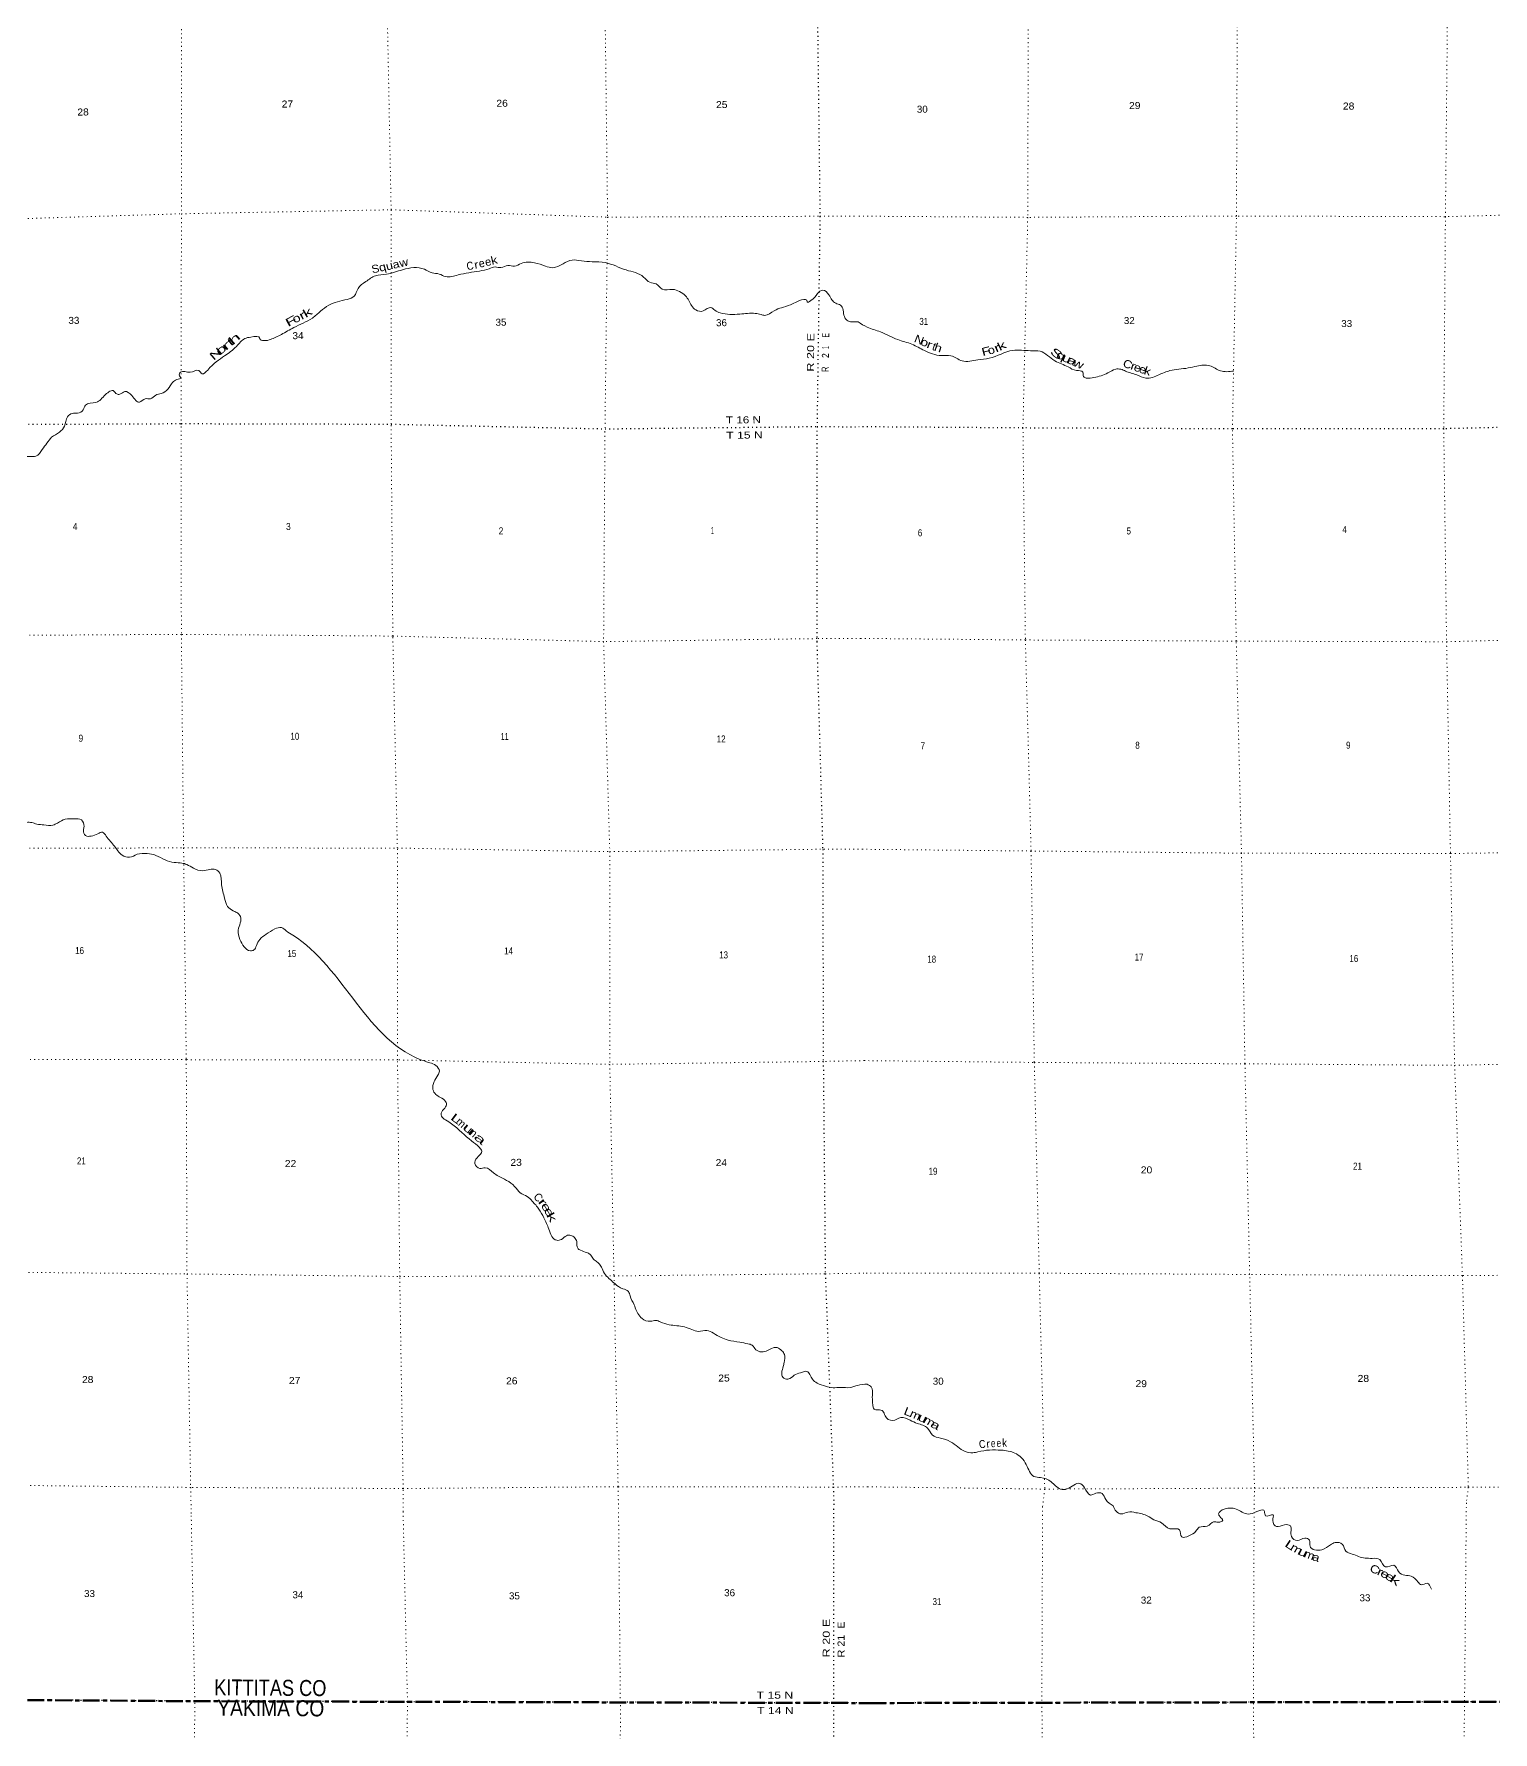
# Model space of a CAD drawing. Header units: feet. Extents: x -6 to 252658, y -374658 to -170635.
# Drawn here: x 167890 to 204369, y -279689 to -237238 of the extents above; entities that cross this region are included whole.
import ezdxf
from ezdxf.enums import TextEntityAlignment as Align

# ---------------------------------------------------------------- set-up
doc = ezdxf.new("R2010")
doc.units = ezdxf.units.FT
doc.header["$LTSCALE"] = 70
doc.linetypes.add('DOTTED', pattern=[1.5, 0.3, -1.2])
doc.linetypes.add('LONG_DASH_SHORT_DASH', pattern=[9.9, 6, -1.2, 1.5, -1.2])
for name, color, linetype, lineweight in [('11', 7, 'LONG_DASH_SHORT_DASH', 60), ('39', 7, 'Continuous', 13), ('6', 7, 'DOTTED', 25), ('7', 7, 'DOTTED', 13)]:
    doc.layers.add(name, color=color, linetype=linetype, lineweight=lineweight)
doc.layers.add('12', color=7, linetype='Continuous')
doc.layers.add('41', color=7, linetype='Continuous')

msp = doc.modelspace()

# ---------------------------------------------------------------- linework, layer by layer
at = {"layer": '11'}
for points in [[(157314.66, -278795.95), (166340.44, -278878.47), (171882.51, -278919.52), (188780.3, -278964.83)], [(188780.3, -278964.83), (215945.36, -278911.54), (220243.74, -278782.35)]]:
    msp.add_lwpolyline(points, dxfattribs=at)
at = {"layer": '39'}
for points in [[(175718.11, -243874.68), (175897.28, -243790.31), (175992.14, -243601.22), (176187.55, -243426.31), (176429.18, -243281.63), (176702.82, -243243.63), (177107.34, -243131.29), (177652.5, -243119.7), (177841.45, -243206.4), (178020.43, -243238.76), (178181.25, -243303.3), (178495.13, -243263.33), (179030.37, -243165.2), (179269.85, -243107.05), (179420.79, -243062.91), (179565.6, -243079.13), (179738.68, -243026.96), (179903.61, -243043.21), (180074.71, -242972.92), (180402.63, -242957.11), (180680.09, -243041.89), (180859.06, -243080.28), (181118.72, -242981.9), (181342.16, -242889.52), (181575.47, -242909.86), (181849.01, -242930.22), (182172.84, -242954.66), (182697.57, -243138.26), (183131.79, -243313.73), (183290.49, -243446.7), (183447.32, -243487.09), (183591.95, -243616.02), (183861.49, -243622.29), (184030.37, -243678.79), (184183.08, -243785.59), (184329.53, -244029.23), (184437.98, -244138), (184623, -244162.31), (184814.25, -244075.95), (184908.68, -244142.44), (185049.38, -244210.99), (185536.14, -244239.6), (185924.41, -244223.84), (186069.2, -244250.13), (186157.67, -244272.35), (186399.26, -244155.84), (186805.85, -244005.26), (187222.37, -243931.17), (187222.37, -243933.18), (187312.94, -243905.09), (187476.16, -243730.15), (187613.1, -243641.72), (187765.79, -243760.59), (187934.42, -243970.04), (188055.04, -244014.42), (188119.2, -244141.27), (188151.12, -244304.31), (188239.46, -244411.05), (188380.22, -244437.33), (188493.44, -244436)], [(163500.79, -251797.39), (163545.02, -251760.88), (163764.6, -251569.89), (163905.68, -251411.03), (164078.94, -251248.17), (164214.07, -251030.94), (164413.53, -250845.97), (164602.92, -250663), (164838.39, -250590.76), (165112.41, -250321.33), (165535.71, -249800.47), (165689.08, -249502.76), (165924.65, -249372.16), (166150.3, -249157.02), (166152.31, -249157.02), (166416.2, -248931.86), (166603.73, -248658.33), (166859.66, -248380.83), (167037.14, -248103.26), (167218.17, -248107.45), (167403.37, -248027.11), (167532.11, -248031.25), (167598.78, -247858.24), (167802.04, -247800.06), (167936.83, -247794.14), (168096.02, -247629.26), (168214.97, -247466.35), (168331.88, -247321.55), (168525.2, -247194.94), (168654.19, -247044.12), (168729.01, -246806.71), (168843.81, -246726.31), (168980.61, -246718.38), (169121.56, -246631.97), (169176.06, -246519.32), (169439.69, -246449.12), (169679.4, -246254.12), (169890.76, -246163.74), (169959.03, -246238.27), (170033.45, -246244.37), (170162.31, -246176.06), (170333.13, -246278.85), (170530, -246442.04), (170672.96, -246357.64), (170801.7, -246355.74), (170932.6, -246269.32), (171071.47, -246225.17), (171238.61, -246118.65), (171355.56, -245947.7), (171464.31, -245877.36), (171562.94, -245835.18), (171524.81, -245782.82), (171555.13, -245694.3), (171792.49, -245696.52), (172007.81, -245650.43), (172096.18, -245735.03), (172233.13, -245638.55), (172656.15, -245284.73), (172950.23, -245049.53), (173161.77, -244852.49), (173312.7, -244814.39), (173535.93, -244850.81), (173535.93, -244852.82), (173634.41, -244903.22), (173805.45, -244875.2), (174075.21, -244748.65), (174387.29, -244577.87), (174850.35, -244338.79), (175057.82, -244169.93), (175259.22, -244021.18), (175718.11, -243874.68)], [(197882.98, -245664.67), (197554.64, -245660.14), (197285.45, -245532.38), (196967.32, -245541.81), (196744.23, -245588.41), (196287.69, -245653.6), (196014.86, -245759.02), (195689.41, -245840.89), (195461, -245760.93), (195180.08, -245667.45), (195062.77, -245620.47), (194935.84, -245615.79), (194737.41, -245710.38), (194390.17, -245826.65), (194196.94, -245838.77), (194132.12, -245803.28), (194110.8, -245688.94), (193953.31, -245650.42), (193744.93, -245560.19), (193413.06, -245408.97), (193044.03, -245169.71), (192806.23, -245156.18), (192363.03, -245146.85), (191774.94, -245346.09), (191485.31, -245385.37), (191094.82, -245409.65), (190815.57, -245281.99), (190573.82, -245276.53), (190153.61, -245152.39), (189837.79, -244994.97), (189488.15, -244878.11), (189057.16, -244685.74), (188720.42, -244566.05), (188493.44, -244436)], [(162040.71, -256207.58), (162065, -256228.05), (162164, -256322.05), (162127, -256437.05), (162136, -256492.05), (162153, -256522.05), (162205, -256636.05), (162268, -256780.05), (162259, -256907.05), (162262, -257025.05), (162317, -257113.05), (162384, -257115.05), (162468, -257068.05), (162526, -257061.05), (162589, -257121.05), (162706, -257191.05), (162849, -257181.05), (162951, -257140.05), (163023, -257150.05), (163134, -257141.05), (163277, -257162.05), (163517, -257244.05), (163729, -257307.05), (163860, -257419.05), (164036, -257479.05), (164122, -257475.05), (164209, -257333.05), (164309, -257254.05), (164455, -257156.05), (164654, -257118.05), (164851, -257116.05), (164950, -257212.05), (165026, -257326.05), (165141, -257410.05), (165328, -257451.05), (165698, -257401.05), (165966, -257262.05), (166225, -257113.05), (166451, -257039.05), (166690, -257019.05), (166839, -256963.05), (167001, -256903.05), (167098, -256890.05), (167192, -256942.05), (167298, -257028.05), (167385, -257079.05), (167431, -257055.05), (167497, -257062.05), (167613, -256997.05), (167709, -256950.05), (167836, -256953.05), (167961, -256990.05), (168140, -257011.05)], [(168140, -257011.05), (168361, -257015.05), (168480, -256964.05), (168672, -256869.05), (168903, -256857.05), (169076, -256888.05), (169142, -257049.05), (169125, -257143.05), (169180, -257280.05), (169317, -257291.05), (169485, -257231.05), (169606, -257194.05), (169697, -257292.05), (169904, -257545.05), (170093, -257765.05), (170280, -257818.05), (170467, -257744.05)], [(170467, -257744.05), (170722, -257726.05), (170937, -257772.05), (171167, -257887.05), (171399, -257950.05), (171590, -257966.05), (171709, -258001.05), (171877, -258095.05), (172105, -258157.05), (172289, -258125.05), (172426, -258124.05), (172533, -258214.05), (172582, -258509.05), (172655, -258845.05), (172731, -259050.05), (172867, -259157.05), (172960, -259201.05), (173053, -259302.05), (173048, -259461.05), (172995, -259641.05), (173039, -259876.05), (173143, -260058.05), (173303, -260158.05), (173391, -260137.05), (173451, -260030.05), (173538, -259872.05), (173694, -259744.05), (173914, -259611.05), (174079, -259580.05), (174196, -259659.05), (174358, -259767.05), (177672, -262921.05), (177791, -262958.05), (177935, -263023.05), (178026, -263170.05), (177989, -263269.05), (177894, -263430.05), (177865, -263622.05), (177936, -263748.05), (178054, -263825.05), (178181, -263923.05), (178198, -264032.05), (178108, -264147.05), (178077, -264290.05), (178181, -264384.05), (178332, -264485.05), (178832, -264912.05), (179027, -265075.05), (179084, -265169.05), (178964, -265339.05), (178911, -265475.05), (179039, -265598.05), (179171, -265583.05), (179380, -265706.05), (179503, -265794.05), (179705, -265897.05), (179907, -266048.05), (180049, -266208.05), (180223, -266303.05), (180346, -266415.05), (180515, -266617.05), (180639, -266835.05), (180762, -267114.05), (180836, -267298.05), (180959, -267396.05), (181078, -267373.05), (181202, -267281.05), (181314, -267272.05), (181403, -267326.05), (181462, -267430.05), (181484, -267593.05), (181557, -267644.05), (181708, -267704.05), (181789, -267743.05), (181860, -267845.05), (181945, -267921.05), (182026, -267989.05), (182093, -268101.05), (182179, -268259.05), (182294, -268375.05), (182418, -268487.05), (182612, -268606.05), (182751, -268673.05), (182792, -268787.05), (182895, -269008.05), (182956, -269162.05), (182991, -269226.05), (183092, -269350.05), (183298, -269421.05), (183443, -269398.05), (183550, -269437.05), (183771, -269508.05), (184152, -269561.05), (184341, -269628.05), (184507, -269673.05), (184710, -269651.05), (184881, -269720.05)], [(184881, -269720.05), (185071, -269823.05), (185242, -269890.05), (185536, -269944.05), (185740, -269983.05), (185847, -270020.05), (185940, -270132.05), (186077, -270185.05), (186232, -270148.05), (186368, -270086.05), (186468, -270079.05), (186590, -270157.05), (186653, -270249.05), (186646, -270450.05), (186623, -270555.05), (186586, -270704.05), (186611, -270817.05), (186740, -270864.05), (186790, -270847.05), (186932, -270749.05), (187103, -270694.05), (187213, -270673.05), (187286, -270753.05), (187356, -270869.05), (187469, -270966.05), (187681, -271043.05), (187868, -271082.05), (188059, -271074.05), (188294, -271078.05), (188481, -271024.05), (188718.83, -270991.92)], [(188718.83, -270991.92), (188824.62, -271061.21), (188850.95, -271271.98), (188855.16, -271454.47)], [(188855.16, -271454.47), (188859.27, -271492.99), (188894.8, -271619.24), (188997.7, -271636.23), (189114.83, -271667.14), (189168.41, -271785.15), (189360.95, -271901.68), (189565.64, -271829.14), (189797.94, -271895), (189971.96, -271973.54), (190233.04, -272095.36), (190355.67, -272268.92), (190551.78, -272341.19), (190808.49, -272430.9), (191171.52, -272674.25), (191363.21, -272708.38), (191491.85, -272682.88), (192073.51, -272642.49), (192414.64, -272715.22), (192699.58, -273003.62), (192887.92, -273299.09), (193057.41, -273329.43), (193318.28, -273431.16), (193557.86, -273617.54), (193724.95, -273609.72), (194033.73, -273473.76), (194153.68, -273583.03), (194306.6, -273764.3), (194437.05, -273718.68), (194596.27, -273729.04), (194688.4, -273874.79), (194871, -274038.35)], [(202827.56, -276117.79), (202723.31, -275970.21), (202574.84, -276006.19), (202495.62, -275938.76), (202320.96, -275792.02), (202167.82, -275769.72), (202007.87, -275679.13), (201889.42, -275521.66), (201682.64, -275560.35), (201537.77, -275379.06), (201348.3, -275347.15), (201007.79, -275300.96), (200848.16, -275238.52), (200686.4, -275166.05), (200602.04, -274998.11), (200424.5, -274953.99), (200304.4, -275007.73), (200088.54, -275133.02), (199793.84, -275046.06), (199778.04, -274893.38), (199666.8, -274840.42), (199472.36, -274903.1), (199328.39, -274802.25), (199301.25, -274535.07), (199154.1, -274508.68), (198953.37, -274549.31), (198863.22, -274403.57), (198869.66, -274260.68), (198682.8, -274281.04), (198653.44, -274174.79), (198298.06, -274237.4), (197985.05, -274132.55), (197650.9, -274114.45), (197507.4, -274234.85), (197542.39, -274304.82), (197613.83, -274396.49), (197497.66, -274442.13), (197382.89, -274433.46), (197225.17, -274541.96), (197022.31, -274570.55), (196936.92, -274670.14), (196763.18, -274784.86), (196586.46, -274813.14), (196530.14, -274634.81), (196288.4, -274605.54), (196083.59, -274461.17), (195887.55, -274381.07), (195737.66, -274290.35), (195440.97, -274205.42), (195239.62, -274189.74), (195069.16, -274238.06), (194947.68, -274169.12), (194871, -274038.35)]]:
    msp.add_spline(points, degree=3, dxfattribs=at)
at = {"layer": '6'}
for points in [[(187515.92, -228325.39), (187488, -231173.05), (187474.83, -236549.37), (187540, -241795.05), (187467, -247051.05), (187461.83, -252428.37), (187609, -257622.05), (187624, -262925.05), (187674, -268232.05), (187874, -273565.05), (187889.99, -274095.56)], [(157093.68, -246666.26), (160993, -247011.05), (166281, -247003.05), (171570, -246978.05), (176820, -246992.05), (182168, -247109.05), (187467, -247051.05), (188516.96, -247059.06)], [(219219.29, -246921.91), (213880.12, -246944.79), (208567.29, -246983.52), (203136.52, -247107.93), (197853.55, -247112.18), (192618.62, -247087.77), (188516.96, -247059.06)], [(187734.01, -319854.77), (187772.81, -316113.3), (187784.16, -310810.69), (187795.43, -305494.01), (187877.81, -300295.53), (187882.4, -294868.33), (187895.8, -289573.75), (187893.31, -284313.43), (187883.52, -278960.69), (187889.99, -274095.56)], [(188780.3, -278964.83), (187882.94, -278960.69), (182549.32, -278944.62), (177227.44, -278930.88), (171912.46, -278918.25), (166600.32, -278880.14), (161282.06, -278832.22), (161147.72, -278830.99), (157314.66, -278795.95)], [(220243.74, -278782.35), (219541.14, -278804.25), (215945.36, -278911.54), (214245.44, -278913.36), (208974.2, -278924.91), (203659.37, -278936.38), (198380.16, -278945.67), (193089.33, -278956.55), (188780.3, -278964.83)]]:
    msp.add_lwpolyline(points, dxfattribs=at)
at = {"layer": '7'}
for points in [[(182232.7, -228368.19), (182177, -231226.05), (182167, -236513.05), (182231, -241817.05), (182165.83, -247183.37), (182132, -252429.05), (182286, -257680.05), (182286, -262997.05), (182392, -268286.05), (182494, -273556.05), (182504.98, -274139.13)], [(192747.15, -228281.82), (192729.39, -231207.71), (192749.5, -236497.77), (192735.72, -241822.37), (192616.59, -247085.78), (192677.1, -252387.47), (192819.93, -257664.15), (192900.42, -262949.55), (193023.03, -268218.41), (193161.06, -273615.75), (193107.31, -274052.05)], [(198395.65, -274006.79), (198405.56, -273591.82), (198284.22, -268250.58), (198165.65, -262983.69), (198079.33, -257718.45), (197948.34, -252417.52), (197853.55, -247112.18), (197953.94, -241788.67), (197975.73, -236459.97), (198014.41, -231207.47), (198008.91, -228236.77)], [(203245.89, -228190.73), (203301.33, -231195.14), (203232.33, -236437.92), (203178.69, -241803.14), (203136.52, -247107.93), (203207.32, -252431.62), (203303.73, -257698.76), (203408.78, -263022.08), (203603.79, -268280.12), (203750.79, -273570.83), (203702.31, -273960.13)], [(176820, -242922.7), (176820, -241633.05), (176716, -236341.05), (176752, -230983.05), (176753.46, -230938.27)], [(171576.78, -236803.02), (171576, -241733.05), (171567.83, -247052.37), (171575, -252247.05), (171630, -257585.05), (171698, -262880.05), (171716, -268237.05), (171808, -273574.05), (171821.02, -274221.9)], [(157057.12, -241350.43), (160981, -241750.05), (166269, -241896.05), (171576, -241733.05), (176820, -241633.05), (182231, -241817.05), (187540, -241795.05), (188473.49, -241792.04)], [(219886.94, -241728.37), (219155.83, -241724.71), (213800.77, -241769.93), (208516.71, -241667.65), (203162.6, -241805.32), (197953.94, -241788.67), (192735.72, -241822.37), (188473.49, -241792.04)], [(177118, -274181.51), (177120, -273602.05), (177035, -268300.05), (176980, -262886.05), (176975, -257591.05), (176862, -252291.05), (176820, -246992.05), (176820, -243179.49)], [(188560.63, -252349.05), (187464, -252354.05), (182132, -252429.05), (176862, -252291.05), (171575, -252247.05), (166299, -252280.05), (161656.14, -252308)], [(188560.63, -252349.05), (192677.1, -252387.47), (197948.34, -252417.52), (203207.32, -252431.62), (208591.62, -252291.62), (213934.41, -252228.45), (219276.21, -252265.79), (219988.3, -252254.29)], [(157168.99, -257615.65), (160975, -257493.05), (166307, -257601.05), (171630, -257585.05), (176975, -257591.05), (182286, -257680.05), (187534.68, -257619.88), (188619.37, -257620.05)], [(219964.56, -257593.29), (219224.23, -257596.82), (213866.5, -257577.74), (208582.08, -257636.27), (203302.03, -257728.92), (198079.33, -257718.45), (192819.93, -257664.15), (188604.13, -257619.88)], [(188647.74, -262904.01), (187624, -262925.05), (182286, -262997.05), (176980, -262886.05), (171698, -262880.05), (166373, -262876.05), (161103, -262753.05), (157205.39, -262908.87)], [(188647.74, -262904.01), (192900.42, -262949.55), (198165.65, -262983.69), (203408.78, -263022.08), (208785.16, -262896.24), (214100.04, -262861.5), (219364.77, -262845.39), (220090.3, -262846.66)], [(157241.77, -268197.59), (161129, -268104.05), (166391, -268185.05), (171716, -268237.05), (177035, -268300.05), (182392, -268286.05), (187674, -268232.05), (188691.61, -268219.03)], [(220140.72, -268083.65), (219626.03, -268082.63), (214339.71, -268153.23), (208997.05, -268228.47), (203603.79, -268280.12), (198284.22, -268250.58), (193023.03, -268218.41), (188691.61, -268219.03)], [(188735.67, -273558.04), (187874, -273565.05), (182494, -273556.05), (177120, -273602.05), (171808, -273574.05), (166509, -273511.05), (161226, -273420.05), (157277.98, -273463.19)], [(188735.67, -273558.04), (193161.06, -273615.75), (198405.56, -273591.82), (203750.79, -273570.83), (209059.53, -273526.11), (214390.5, -273489.2), (219724.99, -273401.99), (220191.82, -273390.89)], [(171852.67, -319979.38), (171864.67, -316082.59), (171875.72, -310729.73), (171870.93, -305419.18), (171926.52, -300112.3), (171875.63, -294834.16), (171935.26, -289529.27), (171884.26, -284231.03), (171910.17, -278921.7), (171821.02, -274221.9)], [(177118, -274181.51), (177227.81, -278934.47), (177176.35, -284259.42), (177265.5, -289543.37), (177183.71, -294844.37), (177210.36, -300106.56), (177132.77, -305435.67), (177163.64, -310732.01), (177188.52, -316036.43), (177162.67, -319938.93)], [(182474.32, -319897.25), (182468.79, -316109.1), (182465.88, -310776.42), (182439.09, -305490.11), (182529.05, -300211.18), (182562.44, -294892.37), (182575.83, -289593.77), (182546.92, -284289.37), (182550.47, -278943.47), (182504.98, -274139.13)], [(193107.31, -274052.05), (193088.18, -278957.7), (193159.41, -284221.32), (193079.73, -289488.02), (193137.57, -294819.45), (193088.65, -300317.09), (193063.71, -305442.35), (193077.08, -310754.19), (193074.26, -316058.19), (193260.3, -319808.82)], [(198470.32, -319764.28), (198312.13, -315987.08), (198401.22, -310661.93), (198372.32, -305400.56), (198394.33, -300192.87), (198444.38, -294795.78), (198370.71, -289488.69), (198414.41, -284242.52), (198379.01, -278946.24), (198395.65, -274006.79)], [(203702.31, -273960.13), (203657.07, -278935.23), (203594.08, -284184.19), (203633.38, -289475.61), (203702.7, -294754.6), (203778.07, -300033.52), (203865.45, -305308.27), (203880.45, -310585.91), (203895.85, -315899.74), (203821.64, -319717.3)]]:
    msp.add_lwpolyline(points, dxfattribs=at)

# ---------------------------------------------------------------- texts
at = {"layer": '12'}
for s, width, p in [('KITTITAS CO', 0.85, (172396.22, -278771.1)), ('YAKIMA CO', 0.9, (172471.39, -279279.46))]:
    msp.add_text(s, height=400, rotation=359.576, dxfattribs=dict(at, width=width)).set_placement(p)
at = {"layer": '41'}
for s, rotation, width, p in [('k', 13.87, 1.2, (179417.95, -242989.45)), ('S', 10.412, 1.1, (176444.19, -243204.21)), ('q', 15.367, 1.2, (176627.23, -243162.39)), ('u', 13.789, 1.2, (176797.63, -243128.7)), ('a', 14.942, 1.15, (176964.82, -243089.76)), ('w', 12.737, 1.15, (177155.63, -243047.46)), ('C', 9.868, 0.9, (178808.04, -243131.66)), ('r', 10.91, 1.1, (178965.28, -243102.89)), ('e', 14.111, 1.05, (179265.53, -243028.58)), ('F', 28.684, 1.75, (174364.87, -244498.95)), ('o', 26.563, 1.35, (174492.84, -244433.74)), ('r', 26.724, 1.55, (174641.42, -244360.91)), ('k', 29.443, 1.65, (174776.61, -244285.92)), ('r', 39.814, 2.05, (172753.94, -245107.47)), ('t', 39.754, 1.75, (172865.48, -245015.48)), ('h', 40.851, 1.95, (172964.61, -244931.07)), ('N', 337.651, 1.2, (189983.78, -244973.11)), ('o', 337.614, 1.25, (190121.9, -245037.23)), ('r', 339.11, 1.35, (190248.04, -245094.9)), ('k', 26.383, 1.55, (192128.21, -245120.66)), ('N', 40.005, 1.65, (172499.95, -245310.36)), ('o', 39.814, 1.8, (172628.71, -245203.1)), ('t', 340.549, 1.05, (190364.93, -245142.08)), ('h', 341.271, 1.25, (190468.43, -245175.77)), ('F', 14.488, 1.4, (191719.42, -245263.63)), ('o', 20.86, 1.2, (191855.17, -245231.78)), ('r', 24.623, 1.5, (192007.87, -245175.74)), ('S', 322.308, 1.75, (193397.88, -245307.87)), ('q', 335.299, 1.45, (193528.11, -245367.39)), ('u', 335.299, 1.45, (193667.12, -245440.16)), ('a', 335.707, 1.4, (193798.08, -245495.73)), ('w', 336.392, 1.35, (193967.21, -245573.58)), ('C', 338.448, 1.15, (195197.51, -245585.08)), ('r', 341.605, 1.3, (195342.44, -245632.13)), ('e', 341.605, 1.15, (195450.83, -245672.46)), ('e', 340.02, 1.2, (195579.24, -245717.62)), ('k', 343.168, 1.25, (195703.4, -245760.72)), ('L', 338.26, 1.3, (189706.29, -271776.4)), ('m', 335.569, 1.2, (189887.82, -271850.92)), ('u', 335.274, 1.45, (190064.4, -271927.91)), ('m', 330.69, 1.3, (190229.77, -272011.32)), ('a', 332.329, 1.5, (190383.32, -272098.79)), ('C', 6.333, 0.85, (191609.55, -272589.33)), ('e', 2.007, 0.75, (191874.2, -272568.52)), ('e', 2.007, 0.75, (192016.42, -272563.91)), ('k', 1.183, 0.9, (192158.02, -272559.65)), ('L', 327.118, 1.65, (199243.46, -275100.28)), ('m', 329.605, 1.3, (199404.56, -275197.13)), ('u', 333.831, 1.5, (199572.21, -275284.39)), ('m', 338.16, 1.15, (199745.73, -275351.68)), ('a', 343.147, 1.2, (199916.43, -275414.74)), ('C', 336.596, 1.2, (201371.9, -275711.79)), ('r', 336.316, 1.45, (201507.89, -275771.26)), ('e', 333.316, 1.4, (201621.14, -275824.49)), ('e', 329.429, 1.5, (201741.58, -275895.56)), ('k', 325.414, 1.85, (201865.14, -275975.55))]:
    msp.add_text(s, height=200, rotation=rotation, dxfattribs=dict(at, width=width)).set_placement(p, align=Align.CENTER)
for s, rotation, p in [('e', 13.187, (179104.9, -243066.77)), ('r', 4.371, (191752.08, -272579.95))]:
    msp.add_text(s, height=200, rotation=rotation, dxfattribs=at).set_placement(p, align=Align.CENTER)
for s, rotation, width, p in [('L', 323.208, 1.75, (178283.95, -264358.65)), ('u', 319.517, 2, (178584.14, -264593.35)), ('a', 319.922, 1.95, (178868.75, -264838.02)), ('r', 308.234, 1.95, (180479.09, -266434.73)), ('e', 302.415, 1.55, (180551.45, -266524.35)), ('e', 301.201, 1.5, (180626.8, -266645.83)), ('k', 300.606, 1.7, (180690.18, -266770.79))]:
    msp.add_text(s, height=200, rotation=rotation, dxfattribs=dict(at, width=width)).set_placement(p)
for s, rotation, p in [('m', 319.575, (178418.84, -264455.91)), ('m', 319.431, (178704.41, -264693.33)), ('C', 313.416, (180360.1, -266321.86))]:
    msp.add_text(s, height=200, rotation=rotation, dxfattribs=at).set_placement(p)
at = {"layer": '6'}
for s, rotation, width, p in [('R 20 E', 89.204, 1.35, (187387.68, -245681.66)), ('E', 89.204, 0.75, (187772.43, -244831.86)), ('2', 89.204, 0.9, (187763.06, -245337.94)), ('1', 89.204, 0.45, (187765.93, -245114.98)), ('R', 89.204, 0.7, (187757, -245689.01)), ('T 16 N', 0.627, 1.25, (185189.69, -246975.97)), ('T 15 N', 0.627, 1.3, (185199.04, -247358.57)), ('R 20 E', 89.924, 1.35, (187785.29, -277823.3)), ('R 21  E', 89.924, 1.15, (188155.67, -277823.8)), ('T 15 N', 359.846, 1.3, (185958.12, -278852.68)), ('T 14 N', 359.846, 1.3, (185970.84, -279236.94))]:
    msp.add_text(s, height=175, rotation=rotation, dxfattribs=dict(at, width=width)).set_placement(p)
at = {"layer": '7'}
for s, width, p in [('27', 1.1, (174082.57, -239077.43)), ('26', 1.1, (179452, -239059.05)), ('25', 1.1, (184944, -239092.05)), ('28', 1.1, (168975, -239277.05)), ('33', 1.05, (168752.14, -244486.43)), ('35', 1.05, (179430.03, -244532.55)), ('36', 1.05, (184943, -244544.3)), ('34', 1.05, (174355.31, -244868.4)), ('4', 0.9, (168860.57, -249640.05)), ('3', 0.9, (174193, -249637.05)), ('2', 0.9, (179509, -249749.05)), ('1', 0.45, (184815.89, -249737.55)), ('10', 0.85, (174303, -254884.05)), ('11', 0.65, (179557, -254887.05)), ('9', 0.9, (169004, -254931.05)), ('12', 0.85, (184961, -254951.05)), ('16', 0.85, (168920.54, -260240.05)), ('15', 0.85, (174228.57, -260316.3)), ('14', 0.85, (179646, -260248.05)), ('13', 0.85, (185022, -260350.05)), ('21', 0.85, (168965.43, -265499.79)), ('22', 1.1, (174162.61, -265565.59)), ('23', 1.1, (179803, -265536.05)), ('24', 1.1, (184933.25, -265542.69)), ('28', 1.1, (169090.6, -270965.43)), ('27', 1.1, (174265.6, -270987.44)), ('26', 1.1, (179693.88, -270998.7)), ('25', 1.1, (184999, -270928.05))]:
    msp.add_text(s, height=175, rotation=0.476, dxfattribs=dict(at, width=width)).set_placement(p)
for s, width, p in [('29', 1.1, (195267.9, -239114.28)), ('28', 1.1, (200615.43, -239127.13)), ('30', 1.05, (189962.51, -239206.41)), ('31', 0.85, (190026, -244511.15)), ('32', 1.05, (195138.32, -244490.29)), ('33', 1.05, (200573.74, -244565.18)), ('5', 0.85, (195205.9, -249749.45)), ('4', 0.85, (200601.27, -249712.6)), ('6', 0.85, (189987.33, -249795.47)), ('7', 0.85, (190058.37, -255119.07)), ('8', 0.85, (195424.45, -255107.21)), ('9', 0.85, (200694.2, -255104.92)), ('17', 0.85, (195408.79, -260401.56)), ('18', 0.85, (190223.3, -260453.83)), ('16', 0.85, (200778.2, -260438.92)), ('19', 0.85, (190256.99, -265757.04)), ('20', 1.1, (195562.4, -265723.62)), ('21', 0.85, (200869.6, -265630.05)), ('30', 1.05, (190360.42, -271006.18)), ('28', 1.1, (200982.75, -270936.06)), ('29', 1.1, (195430.35, -271067.08)), ('33', 1.05, (169141.74, -276315.09)), ('34', 1.05, (174352.96, -276344.71)), ('35', 1.05, (179765, -276372.53)), ('36', 1.05, (185145.52, -276293.79)), ('31', 0.85, (190356.57, -276514.79)), ('32', 1.05, (195562.22, -276477.86)), ('33', 1.05, (201030.37, -276420.52))]:
    msp.add_text(s, height=175, dxfattribs=dict(at, width=width)).set_placement(p)

doc.saveas('drawing.dxf')
